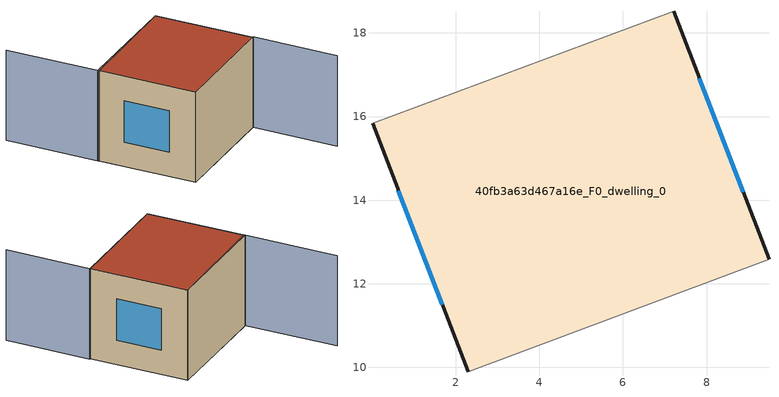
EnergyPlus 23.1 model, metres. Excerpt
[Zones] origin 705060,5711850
40fb3a63d467a16e_F0_dwelling_0
 floor ground (EU_floor_Construction): 9.49,12.59 7.21,18.52 0.01,15.84 2.3,9.89 z0
 wall outside (EU_wall_Construction): 7.21,18.52 9.49,12.59 / 2.3,9.89 0.01,15.84 z0:6
 wall adiabatic (EU_wall_Construction): 0.01,15.84 7.21,18.52 / 9.49,12.59 2.3,9.89 z0:6
 window (EU_Window_Construction): 7.83,16.92 8.88,14.19 / 1.68,11.5 0.63,14.23 z1.62:4.38
 roof outside (EU_roof_Construction): 7.21,18.52 9.49,12.59 2.3,9.89 0.01,15.84 z6
shading: 2.3,9.89 9.54,12.61 / 9.54,12.61 11.46,7.49 / 7.21,18.52 0.03,15.77 / 0.03,15.77 -2.13,21.42 z0:6
[Building]
EU S2 Campaign: North Axis=0; Terrain=City; Solar Distribution=FullExterior
[Site:Location]
London: Latitude=51.5; Longitude=-0.5; Time Zone=0; Elevation=25
[SizingPeriod:WeatherFileDays]
AnnualSizingPeriod: Begin Month=1; Begin Day of Month=1; End Month=12; End Day of Month=31; Day of Week for Start Day=Monday; Use Weather File Daylight Saving Period=No; Use Weather File Rain and Snow Indicators=No
[MATERIAL]
EU_InternalMass_Material: Roughness=MediumRough; Thickness=0.1; Conductivity=1; Density=1800; Specific Heat=900; Thermal Absorptance=0.9; Solar Absorptance=0.7; Visible Absorptance=0.7
[MATERIAL:NOMASS] Roughness=MediumRough; Thermal Absorptance=0.9; Solar Absorptance=0.7; Visible Absorptance=0.7
Name | Thermal Resistance
EU_wall_NoMass | 0.727863
EU_roof_NoMass | 0.773354
EU_floor_NoMass | 1.79329
[WINDOWMATERIAL:SIMPLEGLAZINGSYSTEM]
EU_Window_SimpleGlazing: UFactor=2.58614; Solar Heat Gain Coefficient=0.76; Visible Transmittance=0.76
[CONSTRUCTION]
EU_wall_Construction: EU_wall_NoMass
EU_roof_Construction: EU_roof_NoMass
EU_floor_Construction: EU_floor_NoMass
EU_InternalMass_Construction: EU_InternalMass_Material
EU_Window_Construction: EU_Window_SimpleGlazing
[ZONE]
40fb3a63d467a16e_F0_dwelling_0: Type=1; Multiplier=1; Ceiling Height=autocalculate; Volume=293.331; Floor Area=autocalculate; Part of Total Floor Area=Yes
[INTERNALMASS]
40fb3a63d467a16e_F0_dwelling_0_EU_InternalMass: Construction=EU_InternalMass_Construction; Zone or ZoneList=40fb3a63d467a16e_F0_dwelling_0; Surface Area=48.8882
[OTHEREQUIPMENT]
EU_Step8_InternalGain_40fb3a63d467a16e_F0_dwelling_0_f000: Fuel Type=Electricity; Zone or ZoneList or Space or SpaceList=40fb3a63d467a16e_F0_dwelling_0; Schedule=EU_Step8_GainSchedule_40fb3a63d467a16e_F0_dwelling_0_f000; Design Level Calculation Method=Watts/Area; Power per Zone Floor Area=1; Fraction Latent=0; Fraction Radiant=0; Fraction Lost=0; Carbon Dioxide Generation Rate=0; EndUse Subcategory=EU_Step8_InternalGains
[ZONEVENTILATION:DESIGNFLOWRATE]
EU_ConstantAir_40fb3a63d467a16e_F0_dwelling_0: Zone or ZoneList or Space or SpaceList=40fb3a63d467a16e_F0_dwelling_0; Schedule=EU_AlwaysOn; Design Flow Rate Calculation Method=AirChanges/Hour; Air Changes per Hour=0.484901; Ventilation Type=Natural; Fan Pressure Rise=0; Fan Total Efficiency=1; Constant Term Coefficient=1; Temperature Term Coefficient=0; Velocity Term Coefficient=0; Velocity Squared Term Coefficient=0; Minimum Indoor Temperature=-100; Maximum Indoor Temperature=100; Delta Temperature=-100; Minimum Outdoor Temperature=-100; Maximum Outdoor Temperature=100; Maximum Wind Speed=40
[HVACTEMPLATE:THERMOSTAT]
EU_HeatOnly_40fb3a63d467a16e_F0_dwelling_0: Constant Heating Setpoint=20; Constant Cooling Setpoint=50
[HVACTEMPLATE:ZONE:IDEALLOADSAIRSYSTEM]
40fb3a63d467a16e_F0_dwelling_0: Template Thermostat=EU_HeatOnly_40fb3a63d467a16e_F0_dwelling_0; System Availability Schedule=EU_AlwaysOn; Maximum Heating Supply Air Temperature=50; Minimum Cooling Supply Air Temperature=13; Maximum Heating Supply Air Humidity Ratio=0.0156; Minimum Cooling Supply Air Humidity Ratio=0.0077; Heating Limit=NoLimit; Cooling Limit=NoLimit; Heating Availability Schedule=EU_AlwaysOn; Cooling Availability Schedule=EU_CoolingOff; Dehumidification Control Type=ConstantSensibleHeatRatio; Cooling Sensible Heat Ratio=0.7; Dehumidification Setpoint=60; Humidification Control Type=None; Humidification Setpoint=30; Outdoor Air Method=None; Outdoor Air Flow Rate per Person=0.00944; Outdoor Air Flow Rate per Zone Floor Area=0; Outdoor Air Flow Rate per Zone=0; Demand Controlled Ventilation Type=None; Outdoor Air Economizer Type=NoEconomizer; Heat Recovery Type=None; Sensible Heat Recovery Effectiveness=0.7; Latent Heat Recovery Effectiveness=0.65
[SIZING:ZONE]
40fb3a63d467a16e_F0_dwelling_0: Zone Cooling Design Supply Air Temperature Input Method=SupplyAirTemperature; Zone Cooling Design Supply Air Temperature=13; Zone Heating Design Supply Air Temperature Input Method=SupplyAirTemperature; Zone Heating Design Supply Air Temperature=50; Zone Cooling Design Supply Air Humidity Ratio=0.008; Zone Heating Design Supply Air Humidity Ratio=0.008; Cooling Design Air Flow Method=DesignDay; Cooling Design Air Flow Rate=0; Cooling Minimum Air Flow per Zone Floor Area=0.000762; Cooling Minimum Air Flow=0; Cooling Minimum Air Flow Fraction=0.2; Heating Design Air Flow Method=DesignDay; Heating Design Air Flow Rate=0; Heating Maximum Air Flow per Zone Floor Area=0.002032; Heating Maximum Air Flow=0.141576; Heating Maximum Air Flow Fraction=0.3; Account for Dedicated Outdoor Air System=No; Dedicated Outdoor Air System Control Strategy=NeutralSupplyAir; Dedicated Outdoor Air Low Setpoint Temperature for Design=autosize; Dedicated Outdoor Air High Setpoint Temperature for Design=autosize; Zone Load Sizing Method=Sensible Load Only No Latent Load; Zone Latent Cooling Design Supply Air Humidity Ratio Input Method=HumidityRatioDifference; Zone Cooling Design Supply Air Humidity Ratio Difference=0.005; Zone Latent Heating Design Supply Air Humidity Ratio Input Method=HumidityRatioDifference; Zone Humidification Design Supply Air Humidity Ratio Difference=0.005
[SCHEDULE:CONSTANT]
Name | Hourly Value
EU_AlwaysOn | 1
EU_CoolingOff | 0
[SCHEDULE:FILE]
EU_Step8_GainSchedule_40fb3a63d467a16e_F0_dwelling_0_f000: File=../../schedules/40fb3a63d467a16e/40fb3a63d467a16e_F0_dwelling_0_f000_gain.csv; Column Number=1; Rows to Skip at Top=0; Number of Hours of Data=8760; Column Separator=Comma; Interpolate to Timestep=No; Minutes per Item=60; Adjust Schedule for Daylight Savings=Yes
